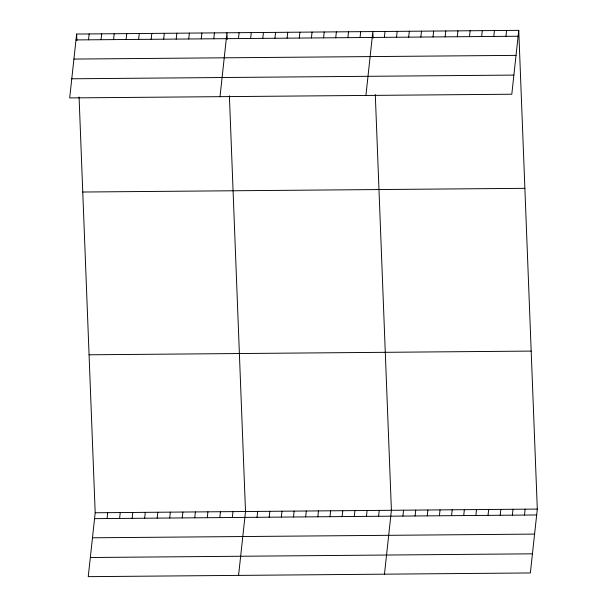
<?xml version="1.0" encoding="UTF-8"?>
<svg xmlns="http://www.w3.org/2000/svg" width="607" height="607" viewBox="0 0 607 607"><rect width="100%" height="100%" fill="white"/><g stroke="black" fill="none" stroke-linecap="round" stroke-linejoin="round"><path stroke-width="0.91" d="M76.634 34.045L69.691 97.924L511.807 94.229L518.75 30.35L76.634 34.045L76.892 40.623M88.523 39.827L89.161 33.939M101.05 39.721L101.688 33.833M113.577 39.614L114.215 33.726M126.097 39.508L126.742 33.628M138.624 39.402L139.269 33.522M79.077 97.044L95.193 512.771L88.25 576.65L530.366 572.955L537.309 509.076L518.75 30.35M151.151 39.303L151.796 33.415M107.075 518.553L107.72 512.665M163.678 39.197L164.322 33.309M119.602 518.446L120.247 512.558M176.205 39.091L176.849 33.203M132.129 518.34L132.774 512.452M188.731 38.985L189.376 33.104M144.656 518.234L145.293 512.354M201.258 38.878L201.896 32.998M157.183 518.128L157.82 512.247M213.785 38.78L214.423 32.892M169.71 518.029L170.347 512.141M220.015 96.665L226.95 32.786L227.208 39.372M182.237 517.923L182.874 512.035M238.475 38.567L239.112 32.687M194.764 517.817L195.401 511.936M250.63 38.469L251.268 32.581M207.291 517.71L207.928 511.83M262.785 38.37L263.43 32.482M219.817 517.612L220.455 511.724M274.948 38.264L275.586 32.383M232.344 517.505L232.982 511.618M287.103 38.165L287.741 32.277M238.574 575.398L245.509 511.511L229.393 95.792M299.266 38.066L299.904 32.179M257.027 517.301L257.672 511.413M311.421 37.96L312.059 32.08M269.189 517.194L269.827 511.314M323.577 37.862L324.221 31.974M281.345 517.096L281.982 511.208M335.739 37.755L336.377 31.875M293.5 516.989L294.145 511.109M347.894 37.657L348.532 31.769M305.662 516.891L306.3 511.003M360.057 37.558L360.695 31.67M317.818 516.792L318.463 510.904M365.915 95.451L372.85 31.572L373.108 38.15M329.98 516.686L330.618 510.806M384.368 37.353L385.013 31.465M342.136 516.587L342.773 510.699M396.53 37.247L397.168 31.367M354.291 516.481L354.936 510.601M408.686 37.148L409.323 31.261M366.453 516.382L367.091 510.495M420.848 37.05L421.486 31.162M378.609 516.284L379.254 510.396M433.003 36.944L433.641 31.063M384.466 574.176L391.409 510.297L375.293 94.571M445.159 36.845L445.804 30.957M402.927 516.079L403.564 510.191M457.321 36.746L457.959 30.858M415.082 515.98L415.727 510.092M469.477 36.64L470.114 30.76M427.245 515.874L427.882 509.994M481.639 36.541L482.277 30.654M439.4 515.775L440.045 509.888M493.794 36.435L494.432 30.555M451.562 515.669L452.2 509.789M505.95 36.337L506.595 30.449M463.718 515.571L464.355 509.683M475.873 515.472L476.518 509.584M488.036 515.366L488.673 509.485M500.191 515.267L500.828 509.379M512.354 515.161L512.991 509.281M524.509 515.062L525.146 509.174M75.996 39.925L518.112 36.238M73.917 59.069L516.033 55.374M71.77 78.789L513.886 75.093M82.757 192.024L524.873 188.329M89.07 354.792L531.186 351.096M95.193 512.771L537.309 509.076M94.548 518.651L536.664 514.964M92.469 537.794L534.585 534.099M90.329 557.514L532.445 553.819"/></g></svg>
